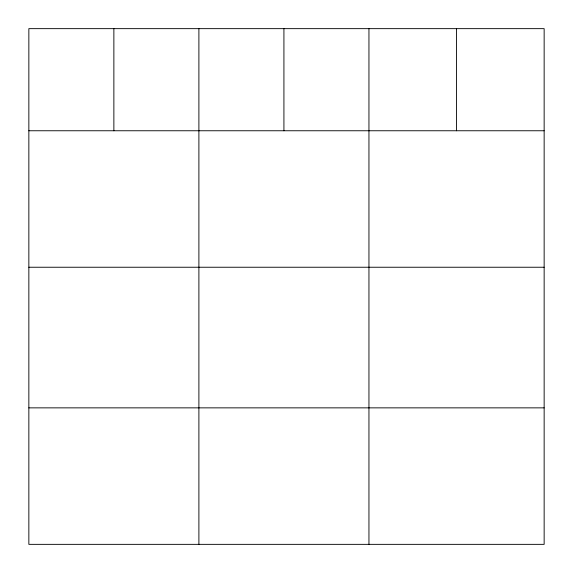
<?xml version="1.0" encoding="UTF-8"?>
<svg xmlns="http://www.w3.org/2000/svg" width="573" height="573" viewBox="0 0 573 573"><rect width="100%" height="100%" fill="white"/><g stroke="black" fill="none" stroke-linecap="round" stroke-linejoin="round"><path stroke-width="0.86" d="M544.149 130.759L544.149 544.35L28.851 544.35L28.851 28.65L544.149 28.65L544.149 130.759L28.851 130.759M28.851 267.24L544.149 267.24M28.851 407.861L544.149 407.861M456.552 28.65L456.552 130.759M368.948 28.65L368.948 544.35M283.921 28.65L283.921 130.759M198.895 28.65L198.895 544.35M113.869 28.65L113.869 130.759"/></g></svg>
